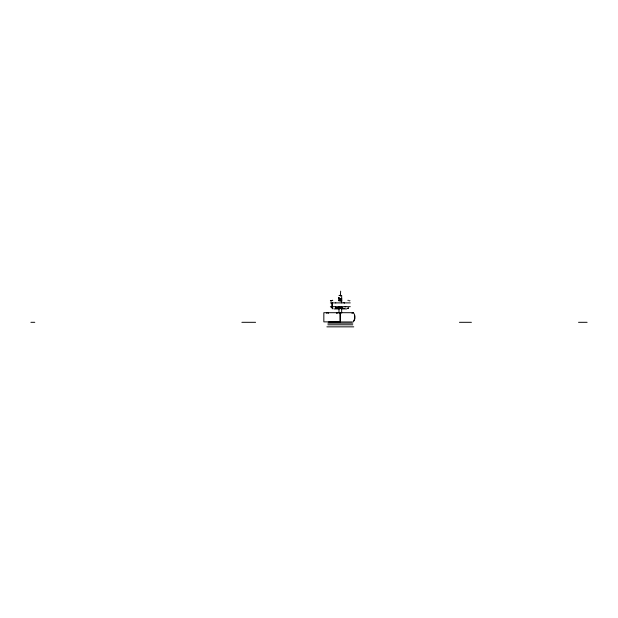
<?xml version="1.0" encoding="UTF-8"?>
<svg xmlns="http://www.w3.org/2000/svg" width="618" height="618" viewBox="0 0 618 618"><rect width="100%" height="100%" fill="white"/><g stroke="black" fill="none" stroke-linecap="round" stroke-linejoin="round"><path stroke-width="0.93" d="M354.485 318.579L354.485 315.983M336.578 313.241L336.825 312.7L337.32 313.295M353.766 320.564L354.199 319.722M348.289 308.058L348.243 307.602L348.004 308.166M351.951 313.295L353.295 312.7C355.605 314.91 355.605 319.661 353.295 321.87L352.824 321.87M326.567 313.241L327.216 312.7L328.56 313.295M332.476 307.602L332.299 308.166L332.623 307.602M340.178 321.847L340.093 312.7L340.255 313.295M340.672 291.155L340.325 296.153M338.981 295.443L341.669 295.443L341.669 302.89M338.873 298.602L341.777 298.602M338.973 298.749L338.973 297.806L338.973 298.749L338.826 298.339M338.873 299.236L341.777 299.236M338.873 300.194L341.777 300.194M332.214 300.302L332.77 300.302M340.039 300.302L340.595 300.302M347.872 300.302L348.428 300.302M330.383 300.634L331.82 300.657M339.923 300.68L340.974 300.904M349.973 300.688L349.131 300.904M330.383 300.904L331.82 300.904M338.873 300.866L341.777 300.866M330.36 302.89L350.282 302.89M330.36 306.683L350.282 306.683M331.557 307.494L331.109 307.44M335.783 307.494L340.031 307.494M335.821 307.602L342.65 307.602M335.783 308.166L342.673 308.166M335.821 308.351L339.545 308.351M341.097 308.351L344.829 308.351M333.905 308.915L339.537 308.915M341.105 308.915L346.737 308.915M353.295 312.7L323.84 312.7L323.84 321.87L340.255 321.87L340.255 312.7M328.691 321.955L351.951 321.955M30.9 322.31L34.778 322.31M241.877 322.31L255.605 322.31M459.444 322.31L471.41 322.31M578.533 322.31L587.1 322.31M327.88 323.121L352.77 323.121M327.88 324.79L352.77 324.79M326.883 326.845L353.759 326.845M340.317 307.169L340.317 307.254M341.669 306.683L341.669 313.117M338.981 306.683L338.981 313.117M338.826 297.806L338.927 298.216M332.167 302.89L332.167 306.683M332.044 302.89L332.09 306.683M335.752 302.874L335.713 302.936M347.903 308.598L348.428 308.459L347.911 308.591M344.041 302.828L344.543 302.913L344.071 302.774M335.458 306.675L335.466 306.644M345.246 306.69L345.779 306.737L345.261 306.659M332.221 308.745L332.739 308.367L332.221 308.745M339.112 298.216L338.641 298.339L339.112 298.216M339.189 300.101L338.61 300.363L339.189 300.101"/></g></svg>
